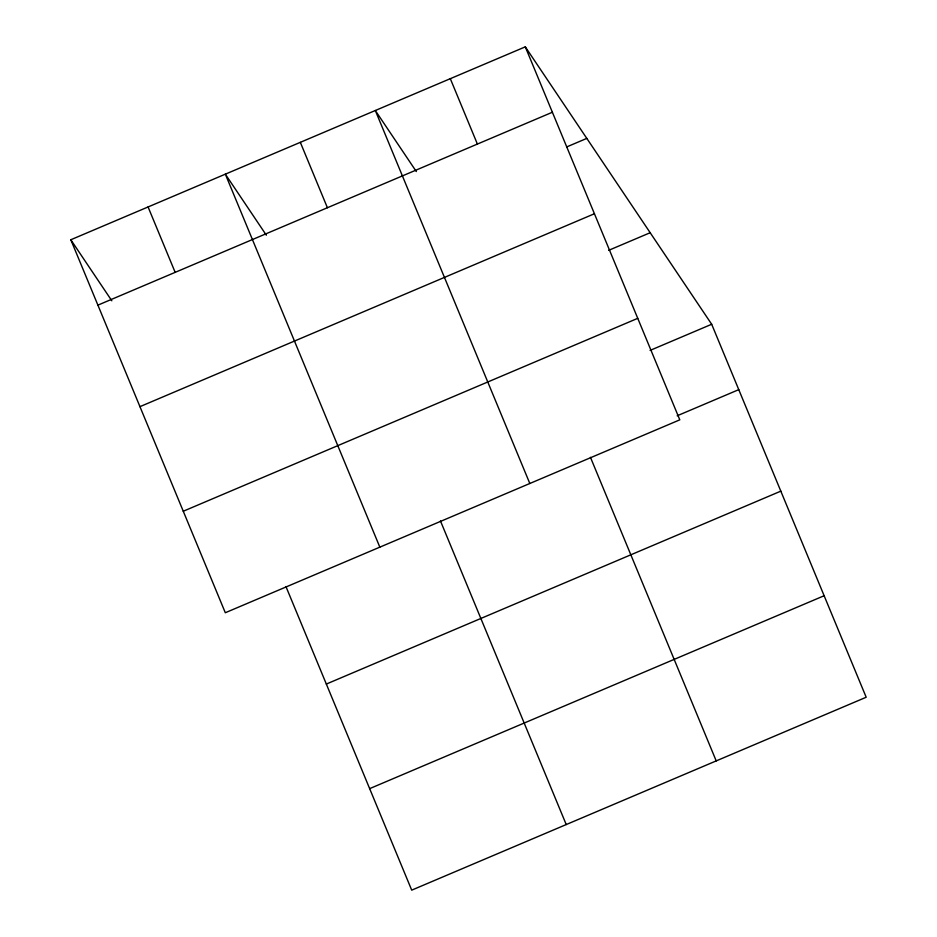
<?xml version="1.0" encoding="UTF-8"?>
<svg xmlns="http://www.w3.org/2000/svg" width="937" height="937" viewBox="0 0 937 937"><rect width="100%" height="100%" fill="white"/><g stroke="black" fill="none" stroke-linecap="round" stroke-linejoin="round"><path stroke-width="1.41" d="M525.294 46.85L679.793 419.835L225.313 612.739L70.814 239.755L525.294 46.85L711.687 324.261L866.186 697.245L411.706 890.15L285.949 586.562M97.905 305.146L552.385 112.241M566.721 146.922L586.808 138.395M139.941 406.658L594.433 213.741M608.663 250.331L650.184 232.716M183.265 511.239L637.746 318.334M650.091 350.403L711.687 324.261M677.17 415.794L738.778 389.64M326.334 684.057L780.814 491.152M369.658 788.638L824.138 595.733M416.321 171.541L375.315 110.507L529.815 483.492M266.342 235.199L225.337 174.165L379.836 547.161M70.814 239.755L111.819 300.789M450.31 78.685L477.39 144.064M590.451 457.315L716.208 760.903M300.332 142.342L327.411 207.733M440.472 520.972L566.229 824.56M148.081 206.96L175.16 272.351"/></g></svg>
